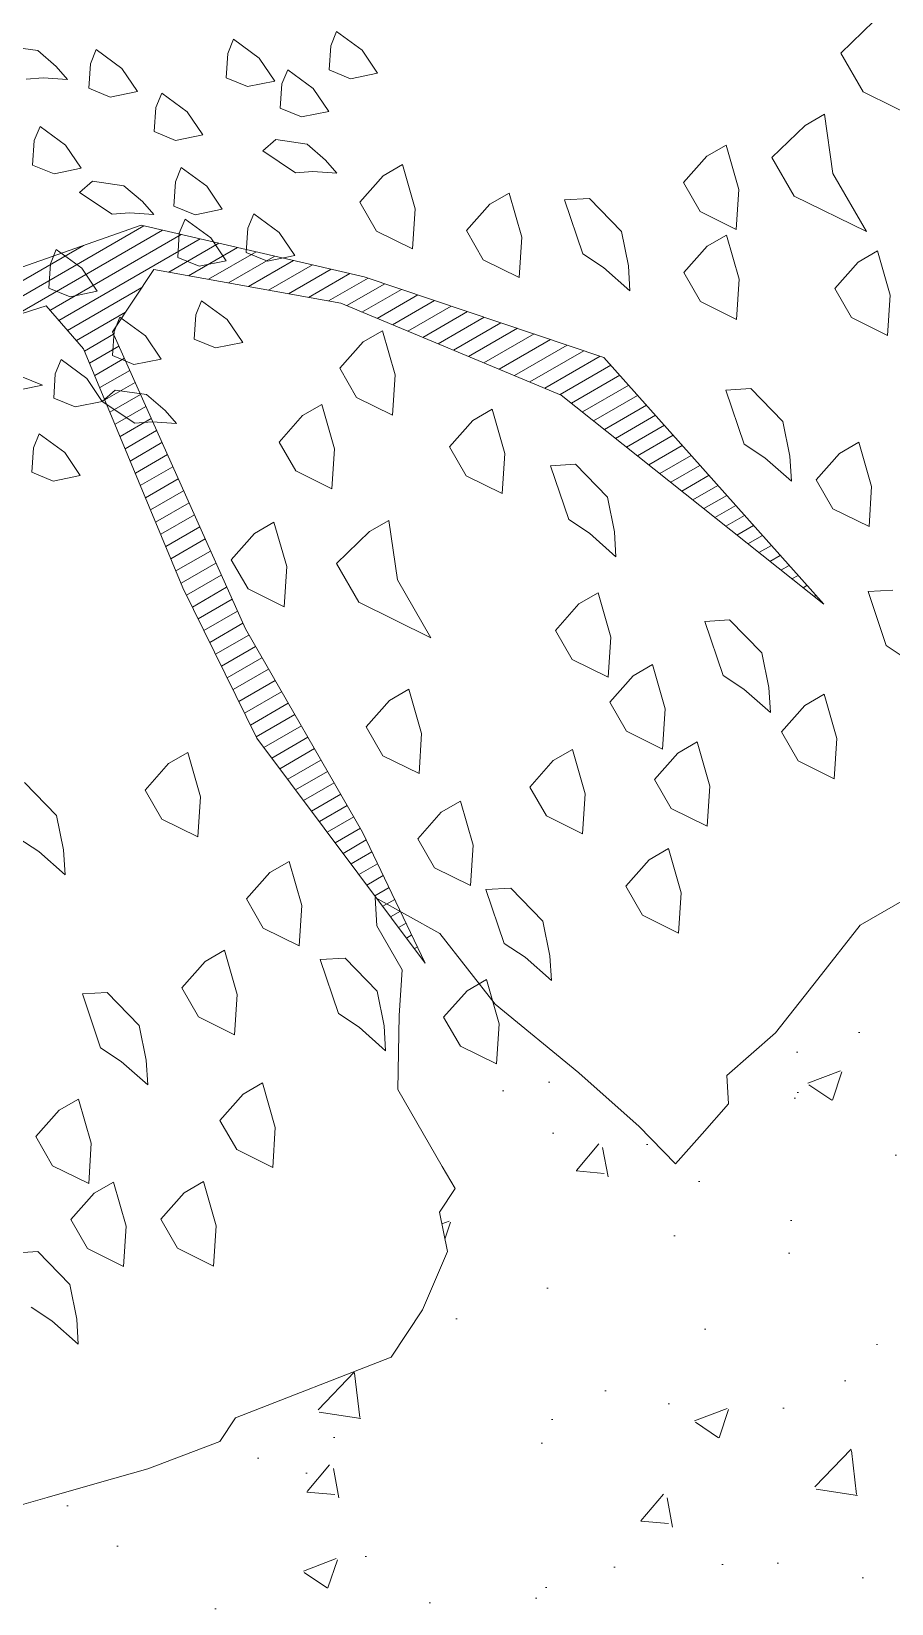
# Model space of a CAD drawing. Header units: metres. Extents: x 12093 to 20303, y 514 to 1412.
# Drawn here: x 19725.52 to 19726.459, y 699.719 to 701.434 of the extents above; entities that cross this region are included whole.
import ezdxf

# ---------------------------------------------------------------- set-up
doc = ezdxf.new("R2010")
doc.units = ezdxf.units.M
doc.layers.add('ARBOLES', color=52, linetype='Continuous', lineweight=13)
doc.layers.add('grass', color=64, linetype='Continuous', lineweight=13)
pattern_1 = [(50, (19136.99335, 73.14804), (0.36436934, -0.03187817), [0.0381, -0.4191]), (355, (19136.99335, 73.14804), (-0.07048565, 0.38211329), [0.03048, -0.33528]), (100.451, (19137.0237, 73.1454), (0.293885, 0.35023338), [0.03238, -0.35618]), (46.1842, (19136.99335, 73.24964), (0.54215808, -0.08408466), [0.05715, -0.62865]), (96.6356, (19137.03853, 73.24264), (0.47480847, 0.4948511), [0.04857, -0.53427]), (351.184, (19136.99335, 73.24964), (0.4748092, 0.49485024), [0.04572, -0.50292]), (21, (19137.04415, 73.22424), (0.30322976, -0.20453104), [0.0381, -0.4191]), (326, (19137.04415, 73.22424), (0.12360406, 0.36837593), [0.03048, -0.33528]), (71.4514, (19137.06942, 73.2072), (0.42683298, 0.16384572), [0.03238, -0.35618]), (37.5, (19136.99335, 73.14804), (0.006177207, 0.169110078), [0, -0.331216, 0, -0.34036, 0, -0.33655]), (7.5, (19136.99335, 73.14804), (0.133639325, 0.20036115), [0, -0.194056, 0, -0.323596, 0, -0.12827]), (327.5, (19136.88007, 73.14804), (0.27118119, -0.011457488), [0, -0.127, 0, -0.39624, 0, -0.52578]), (317.5, (19136.82927, 73.14804), (0.29625836, 0.05085298), [0, -0.1651, 0, -0.263144, 0, -0.37338])]

# ---------------------------------------------------------------- blocks, each defined once
blk = doc.blocks.new('ghgfghgh')
at = {"layer": 'ARBOLES', "lineweight": 20}
for p, q in [((20002.0027, 663.4114), (20002.1318, 663.486)), ((20002.0121, 663.445), (20002.13, 663.4864)), ((20002.0423, 663.4239), (20002.1447, 663.483)), ((20002.13, 663.4864), (20002.2834, 663.4509)), ((20001.9864, 663.4125), (20002.0903, 663.4725)), ((20002.0672, 663.4278), (20002.1576, 663.48)), ((20002.0733, 663.4209), (20002.1705, 663.4771)), ((20002.1489, 663.4541), (20002.1834, 663.4741)), ((20002.1626, 663.4517), (20002.1963, 663.4711)), ((20002.1764, 663.4492), (20002.2092, 663.4681)), ((20002.1901, 663.4467), (20002.222, 663.4651)), ((20002.2039, 663.4442), (20002.2349, 663.4621)), ((20002.2176, 663.4417), (20002.2478, 663.4592)), ((20002.1387, 663.456), (20002.1103, 663.413)), ((20002.2673, 663.4328), (20002.1387, 663.456)), ((20002.2314, 663.4392), (20002.2607, 663.4562)), ((20002.2451, 663.4368), (20002.2736, 663.4532)), ((20002.2589, 663.4343), (20002.2861, 663.45)), ((20002.2834, 663.4509), (20002.4484, 663.3955)), ((20002.0793, 663.414), (20002.1304, 663.4435)), ((20002.2714, 663.4311), (20002.2976, 663.4462)), ((20002.2819, 663.4267), (20002.309, 663.4423)), ((20002.2924, 663.4223), (20002.3204, 663.4385)), ((20002.0645, 663.4309), (20001.997, 663.4096)), ((20002.0903, 663.4015), (20002.0645, 663.4309)), ((20002.0854, 663.4071), (20002.1193, 663.4267)), ((20002.419, 663.3696), (20002.2673, 663.4328)), ((20002.3029, 663.418), (20002.3318, 663.4347)), ((20002.3134, 663.4136), (20002.3432, 663.4308)), ((20002.3239, 663.4092), (20002.3546, 663.427)), ((20002.3343, 663.4049), (20002.366, 663.4232)), ((20002.3448, 663.4005), (20002.3775, 663.4193)), ((20002.091, 663.3999), (20002.111, 663.4114)), ((20002.1103, 663.413), (20002.2017, 663.2087)), ((20002.3553, 663.3961), (20002.3889, 663.4155)), ((20002.3658, 663.3918), (20002.4003, 663.4117)), ((20002.3763, 663.3874), (20002.4117, 663.4078)), ((20002.1587, 663.237), (20002.0903, 663.4015)), ((20002.0945, 663.3915), (20002.1147, 663.4032)), ((20002.098, 663.3831), (20002.1184, 663.3949)), ((20002.3868, 663.383), (20002.4231, 663.404)), ((20002.3973, 663.3787), (20002.4345, 663.4001)), ((20002.4078, 663.3743), (20002.4459, 663.3963)), ((20002.4484, 663.3955), (20002.5997, 663.2257)), ((20002.1015, 663.3747), (20002.1221, 663.3866)), ((20002.4183, 663.3699), (20002.4532, 663.3901)), ((20002.105, 663.3663), (20002.1258, 663.3783)), ((20002.4261, 663.364), (20002.4594, 663.3832)), ((20002.4337, 663.358), (20002.4655, 663.3763)), ((20002.1085, 663.3579), (20002.1295, 663.37)), ((20002.112, 663.3495), (20002.1332, 663.3617)), ((20002.5997, 663.2257), (20002.419, 663.3696)), ((20002.4413, 663.3519), (20002.4716, 663.3694)), ((20002.4488, 663.3459), (20002.4777, 663.3626)), ((20002.1155, 663.341), (20002.1369, 663.3534)), ((20002.4564, 663.3398), (20002.4839, 663.3557)), ((20002.119, 663.3326), (20002.1406, 663.3452)), ((20002.464, 663.3338), (20002.49, 663.3488)), ((20002.4716, 663.3277), (20002.4961, 663.3419)), ((20002.1225, 663.3242), (20002.1443, 663.3369)), ((20002.4792, 663.3217), (20002.5023, 663.335)), ((20002.126, 663.3158), (20002.1481, 663.3286)), ((20002.1294, 663.3074), (20002.1518, 663.3203)), ((20002.4868, 663.3156), (20002.5084, 663.3281)), ((20002.4944, 663.3096), (20002.5145, 663.3212)), ((20002.1329, 663.299), (20002.1555, 663.312)), ((20002.5019, 663.3036), (20002.5207, 663.3144)), ((20002.1364, 663.2906), (20002.1592, 663.3037)), ((20002.5095, 663.2975), (20002.5268, 663.3075)), ((20002.5171, 663.2915), (20002.5329, 663.3006)), ((20002.1399, 663.2822), (20002.1629, 663.2954)), ((20002.1434, 663.2738), (20002.1666, 663.2872)), ((20002.5247, 663.2854), (20002.5391, 663.2937)), ((20002.5323, 663.2794), (20002.5452, 663.2868)), ((20002.1469, 663.2654), (20002.1703, 663.2789)), ((20002.5399, 663.2733), (20002.5513, 663.2799)), ((20002.1504, 663.257), (20002.174, 663.2706)), ((20002.5475, 663.2673), (20002.5575, 663.2731)), ((20002.555, 663.2612), (20002.5636, 663.2662)), ((20002.1539, 663.2486), (20002.1777, 663.2623)), ((20002.1574, 663.2402), (20002.1814, 663.254)), ((20002.5626, 663.2552), (20002.5697, 663.2593)), ((20002.1612, 663.2319), (20002.1851, 663.2457)), ((20002.5702, 663.2491), (20002.5759, 663.2524)), ((20002.5778, 663.2431), (20002.582, 663.2455)), ((20002.2096, 663.1335), (20002.1587, 663.237)), ((20002.1652, 663.2238), (20002.1888, 663.2374)), ((20002.5854, 663.2371), (20002.5881, 663.2386)), ((20002.1692, 663.2157), (20002.1925, 663.2292)), ((20002.593, 663.231), (20002.5943, 663.2317)), ((20002.1732, 663.2076), (20002.1962, 663.2209)), ((20002.1772, 663.1995), (20002.1999, 663.2126)), ((20002.1812, 663.1913), (20002.2041, 663.2045)), ((20002.2017, 663.2087), (20002.2823, 663.069)), ((20002.1852, 663.1832), (20002.2086, 663.1967)), ((20002.1892, 663.1751), (20002.2131, 663.1889)), ((20002.1932, 663.167), (20002.2176, 663.1811)), ((20002.1971, 663.1589), (20002.2221, 663.1733)), ((20002.2011, 663.1507), (20002.2266, 663.1654)), ((20002.2051, 663.1426), (20002.2311, 663.1576)), ((20002.2091, 663.1345), (20002.2357, 663.1498)), ((20002.2144, 663.1271), (20002.2402, 663.142)), ((20002.3255, 662.9788), (20002.2096, 663.1335)), ((20002.2198, 663.1198), (20002.2447, 663.1342)), ((20002.2253, 663.1126), (20002.2492, 663.1264)), ((20002.2308, 663.1053), (20002.2537, 663.1185)), ((20002.2362, 663.098), (20002.2582, 663.1107)), ((20002.2417, 663.0907), (20002.2627, 663.1029)), ((20002.2471, 663.0834), (20002.2673, 663.0951)), ((20002.2526, 663.0762), (20002.2718, 663.0873)), ((20002.258, 663.0689), (20002.2763, 663.0794)), ((20002.2635, 663.0616), (20002.2808, 663.0716)), ((20002.2689, 663.0543), (20002.2849, 663.0636)), ((20002.2823, 663.069), (20002.3255, 662.9788)), ((20002.2744, 663.0471), (20002.2888, 663.0554)), ((20002.2798, 663.0398), (20002.2927, 663.0472)), ((20002.2853, 663.0325), (20002.2966, 663.0391)), ((20002.2907, 663.0252), (20002.3006, 663.0309)), ((20002.2962, 663.018), (20002.3045, 663.0227)), ((20002.3016, 663.0107), (20002.3084, 663.0146)), ((20002.3071, 663.0034), (20002.3123, 663.0064)), ((20002.3125, 662.9961), (20002.3162, 662.9982)), ((20002.318, 662.9888), (20002.3201, 662.9901)), ((20002.3234, 662.9816), (20002.324, 662.9819))]:
    blk.add_line(p, q, dxfattribs=at)
at = {"layer": 'grass'}
for p, q in [((20002.6341, 663.6267), (20002.6113, 663.6047)), ((20002.1936, 663.6143), (20002.1896, 663.6045)), ((20002.2112, 663.6014), (20002.1936, 663.6143)), ((20002.2644, 663.6197), (20002.2604, 663.6099)), ((20002.282, 663.6068), (20002.2644, 663.6197)), ((20002.0372, 663.6096), (20002.0588, 663.6065)), ((20002.0588, 663.6065), (20002.0715, 663.5956)), ((20002.0991, 663.6072), (20002.0951, 663.5974)), ((20002.1167, 663.5942), (20002.0991, 663.6072)), ((20002.1896, 663.6045), (20002.1885, 663.5878)), ((20002.2219, 663.5856), (20002.2112, 663.6014)), ((20002.2604, 663.6099), (20002.2593, 663.5932)), ((20002.2927, 663.5909), (20002.282, 663.6068)), ((20002.6113, 663.6047), (20002.6267, 663.5781)), ((20002.0715, 663.5956), (20002.0793, 663.5867)), ((20002.0951, 663.5974), (20002.094, 663.5806)), ((20002.1274, 663.5784), (20002.1167, 663.5942)), ((20002.2308, 663.5934), (20002.2268, 663.5836)), ((20002.2484, 663.5805), (20002.2308, 663.5934)), ((20002.2593, 663.5932), (20002.274, 663.5872)), ((20002.274, 663.5872), (20002.2927, 663.5909)), ((20002.0626, 663.5878), (20002.0508, 663.5869)), ((20002.0793, 663.5867), (20002.0626, 663.5878)), ((20002.094, 663.5806), (20002.1087, 663.5746)), ((20002.1087, 663.5746), (20002.1274, 663.5784)), ((20002.1885, 663.5878), (20002.2032, 663.5818)), ((20002.2032, 663.5818), (20002.2219, 663.5856)), ((20002.2268, 663.5836), (20002.2257, 663.5669)), ((20002.2591, 663.5647), (20002.2484, 663.5805)), ((20002.6267, 663.5781), (20002.6763, 663.5536)), ((20002.1401, 663.5675), (20002.139, 663.5508)), ((20002.1441, 663.5773), (20002.1401, 663.5675)), ((20002.1617, 663.5644), (20002.1441, 663.5773)), ((20002.1724, 663.5486), (20002.1617, 663.5644)), ((20002.2257, 663.5669), (20002.2404, 663.5609)), ((20002.2404, 663.5609), (20002.2591, 663.5647)), ((20002.6001, 663.5628), (20002.5868, 663.5551)), ((20002.606, 663.5219), (20002.6001, 663.5628)), ((20002.0604, 663.5544), (20002.0564, 663.5446)), ((20002.078, 663.5414), (20002.0604, 663.5544)), ((20002.139, 663.5508), (20002.1537, 663.5448)), ((20002.1537, 663.5448), (20002.1724, 663.5486)), ((20002.5868, 663.5551), (20002.564, 663.5331)), ((20002.0564, 663.5446), (20002.0553, 663.5278)), ((20002.0887, 663.5256), (20002.078, 663.5414)), ((20002.2137, 663.5375), (20002.2226, 663.5453)), ((20002.2362, 663.5225), (20002.2137, 663.5375)), ((20002.2226, 663.5453), (20002.2442, 663.5422)), ((20002.2442, 663.5422), (20002.2569, 663.5312)), ((20002.5325, 663.5415), (20002.5192, 663.5339)), ((20002.5412, 663.5111), (20002.5325, 663.5415)), ((20002.0553, 663.5278), (20002.07, 663.5218)), ((20002.07, 663.5218), (20002.0887, 663.5256)), ((20002.1575, 663.5261), (20002.1535, 663.5163)), ((20002.1751, 663.5132), (20002.1575, 663.5261)), ((20002.2569, 663.5312), (20002.2647, 663.5223)), ((20002.3098, 663.5282), (20002.2965, 663.5205)), ((20002.3185, 663.4977), (20002.3098, 663.5282)), ((20002.5192, 663.5339), (20002.5031, 663.5157)), ((20002.564, 663.5331), (20002.5794, 663.5065)), ((20002.0876, 663.5089), (20002.0965, 663.5167)), ((20002.0965, 663.5167), (20002.1181, 663.5136)), ((20002.1181, 663.5136), (20002.1308, 663.5027)), ((20002.1535, 663.5163), (20002.1524, 663.4996)), ((20002.1858, 663.4974), (20002.1751, 663.5132)), ((20002.248, 663.5234), (20002.2362, 663.5225)), ((20002.2647, 663.5223), (20002.248, 663.5234)), ((20002.2965, 663.5205), (20002.2804, 663.5023)), ((20002.5031, 663.5157), (20002.5147, 663.4958)), ((20002.629, 663.482), (20002.606, 663.5219)), ((20002.1101, 663.494), (20002.0876, 663.5089)), ((20002.1308, 663.5027), (20002.1386, 663.4938)), ((20002.2804, 663.5023), (20002.2919, 663.4824)), ((20002.3832, 663.5085), (20002.3699, 663.5008)), ((20002.3919, 663.4781), (20002.3832, 663.5085)), ((20002.4213, 663.5039), (20002.4384, 663.5049)), ((20002.4338, 663.4668), (20002.4213, 663.5039)), ((20002.4384, 663.5049), (20002.4604, 663.4822)), ((20002.5395, 663.4835), (20002.5412, 663.5111)), ((20002.5794, 663.5065), (20002.629, 663.482)), ((20002.1219, 663.4949), (20002.1101, 663.494)), ((20002.1386, 663.4938), (20002.1219, 663.4949)), ((20002.1524, 663.4996), (20002.1671, 663.4936)), ((20002.1671, 663.4936), (20002.1858, 663.4974)), ((20002.2074, 663.4942), (20002.2034, 663.4844)), ((20002.225, 663.4813), (20002.2074, 663.4942)), ((20002.3167, 663.4701), (20002.3185, 663.4977)), ((20002.3699, 663.5008), (20002.3538, 663.4827)), ((20002.5147, 663.4958), (20002.5395, 663.4835)), ((20002.1562, 663.4809), (20002.1551, 663.4642)), ((20002.1602, 663.4907), (20002.1562, 663.4809)), ((20002.1778, 663.4778), (20002.1602, 663.4907)), ((20002.2034, 663.4844), (20002.2023, 663.4677)), ((20002.2357, 663.4655), (20002.225, 663.4813)), ((20002.2919, 663.4824), (20002.3167, 663.4701)), ((20002.3538, 663.4827), (20002.3653, 663.4627)), ((20002.4604, 663.4822), (20002.4653, 663.4584)), ((20002.1885, 663.4619), (20002.1778, 663.4778)), ((20002.3901, 663.4504), (20002.3919, 663.4781)), ((20002.5195, 663.472), (20002.5034, 663.4538)), ((20002.5328, 663.4796), (20002.5195, 663.472)), ((20002.5415, 663.4492), (20002.5328, 663.4796)), ((20002.0675, 663.4599), (20002.0664, 663.4432)), ((20002.0716, 663.4697), (20002.0675, 663.4599)), ((20002.0892, 663.4568), (20002.0716, 663.4697)), ((20002.1551, 663.4642), (20002.1698, 663.4582)), ((20002.1698, 663.4582), (20002.1885, 663.4619)), ((20002.2023, 663.4677), (20002.217, 663.4617)), ((20002.217, 663.4617), (20002.2357, 663.4655)), ((20002.3653, 663.4627), (20002.3901, 663.4504)), ((20002.4482, 663.4574), (20002.4338, 663.4668)), ((20002.6234, 663.461), (20002.6073, 663.4428)), ((20002.6367, 663.4687), (20002.6234, 663.461)), ((20002.6454, 663.4382), (20002.6367, 663.4687)), ((20002.0998, 663.441), (20002.0892, 663.4568)), ((20002.4663, 663.4413), (20002.4482, 663.4574)), ((20002.4653, 663.4584), (20002.4663, 663.4413)), ((20002.5034, 663.4538), (20002.5149, 663.4339)), ((20002.5397, 663.4216), (20002.5415, 663.4492)), ((20002.0664, 663.4432), (20002.0811, 663.4372)), ((20002.0811, 663.4372), (20002.0998, 663.441)), ((20002.6073, 663.4428), (20002.6188, 663.4229)), ((20002.6436, 663.4106), (20002.6454, 663.4382)), ((20002.1716, 663.4345), (20002.1676, 663.4247)), ((20002.1892, 663.4216), (20002.1716, 663.4345)), ((20002.5149, 663.4339), (20002.5397, 663.4216)), ((20002.1154, 663.4232), (20002.1114, 663.4134)), ((20002.133, 663.4103), (20002.1154, 663.4232)), ((20002.1676, 663.4247), (20002.1665, 663.408)), ((20002.1999, 663.4058), (20002.1892, 663.4216)), ((20002.6188, 663.4229), (20002.6436, 663.4106)), ((20002.1114, 663.4134), (20002.1103, 663.3967)), ((20002.1437, 663.3944), (20002.133, 663.4103)), ((20002.1665, 663.408), (20002.1812, 663.402)), ((20002.1812, 663.402), (20002.1999, 663.4058)), ((20002.2827, 663.4062), (20002.2666, 663.388)), ((20002.296, 663.4138), (20002.2827, 663.4062)), ((20002.3047, 663.3834), (20002.296, 663.4138)), ((20002.1103, 663.3967), (20002.125, 663.3906)), ((20002.125, 663.3906), (20002.1437, 663.3944)), ((20002.062, 663.3764), (20002.0326, 663.3884)), ((20002.0709, 663.3842), (20002.0698, 663.3675)), ((20002.0749, 663.394), (20002.0709, 663.3842)), ((20002.0925, 663.3811), (20002.0749, 663.394)), ((20002.2666, 663.388), (20002.2781, 663.368)), ((20002.3029, 663.3558), (20002.3047, 663.3834)), ((20002.0246, 663.3688), (20002.062, 663.3764)), ((20002.1032, 663.3652), (20002.0925, 663.3811)), ((20002.1032, 663.3652), (20002.1121, 663.373)), ((20002.1121, 663.373), (20002.1337, 663.3699)), ((20002.5323, 663.373), (20002.5495, 663.374)), ((20002.5449, 663.3359), (20002.5323, 663.373)), ((20002.5495, 663.374), (20002.5715, 663.3513)), ((20002.0698, 663.3675), (20002.0845, 663.3615)), ((20002.0845, 663.3615), (20002.1032, 663.3652)), ((20002.1257, 663.3503), (20002.1032, 663.3652)), ((20002.1337, 663.3699), (20002.1464, 663.359)), ((20002.2543, 663.3632), (20002.241, 663.3555)), ((20002.263, 663.3327), (20002.2543, 663.3632)), ((20002.2781, 663.368), (20002.3029, 663.3558)), ((20002.1375, 663.3512), (20002.1257, 663.3503)), ((20002.1542, 663.3501), (20002.1375, 663.3512)), ((20002.1464, 663.359), (20002.1542, 663.3501)), ((20002.241, 663.3555), (20002.2249, 663.3373)), ((20002.3582, 663.3522), (20002.3421, 663.334)), ((20002.3715, 663.3599), (20002.3582, 663.3522)), ((20002.3802, 663.3295), (20002.3715, 663.3599)), ((20002.5715, 663.3513), (20002.5763, 663.3275)), ((20002.0598, 663.343), (20002.0558, 663.3332)), ((20002.0774, 663.33), (20002.0598, 663.343)), ((20002.0558, 663.3332), (20002.0547, 663.3165)), ((20002.0881, 663.3142), (20002.0774, 663.33)), ((20002.2249, 663.3373), (20002.2364, 663.3174)), ((20002.2612, 663.3051), (20002.263, 663.3327)), ((20002.3421, 663.334), (20002.3536, 663.3141)), ((20002.3784, 663.3018), (20002.3802, 663.3295)), ((20002.5592, 663.3264), (20002.5449, 663.3359)), ((20002.6106, 663.3295), (20002.5945, 663.3114)), ((20002.6239, 663.3372), (20002.6106, 663.3295)), ((20002.6326, 663.3068), (20002.6239, 663.3372)), ((20002.4116, 663.321), (20002.4288, 663.3221)), ((20002.4242, 663.2839), (20002.4116, 663.321)), ((20002.4288, 663.3221), (20002.4508, 663.2993)), ((20002.5774, 663.3103), (20002.5592, 663.3264)), ((20002.5763, 663.3275), (20002.5774, 663.3103)), ((20002.0547, 663.3165), (20002.0694, 663.3104)), ((20002.0694, 663.3104), (20002.0881, 663.3142)), ((20002.2364, 663.3174), (20002.2612, 663.3051)), ((20002.3536, 663.3141), (20002.3784, 663.3018)), ((20002.5945, 663.3114), (20002.606, 663.2914)), ((20002.4508, 663.2993), (20002.4556, 663.2755)), ((20002.6308, 663.2791), (20002.6326, 663.3068)), ((20002.606, 663.2914), (20002.6308, 663.2791)), ((20002.2213, 663.2821), (20002.208, 663.2744)), ((20002.2301, 663.2517), (20002.2213, 663.2821)), ((20002.2871, 663.2757), (20002.2643, 663.2537)), ((20002.3004, 663.2834), (20002.2871, 663.2757)), ((20002.3063, 663.2425), (20002.3004, 663.2834)), ((20002.4385, 663.2745), (20002.4242, 663.2839)), ((20002.4556, 663.2755), (20002.4567, 663.2584)), ((20002.208, 663.2744), (20002.1919, 663.2562)), ((20002.4567, 663.2584), (20002.4385, 663.2745)), ((20002.1919, 663.2562), (20002.2035, 663.2363)), ((20002.2643, 663.2537), (20002.2797, 663.2271)), ((20002.2283, 663.224), (20002.2301, 663.2517)), ((20002.2035, 663.2363), (20002.2283, 663.224)), ((20002.3293, 663.2026), (20002.3063, 663.2425)), ((20002.4444, 663.2336), (20002.4311, 663.2259)), ((20002.4531, 663.2031), (20002.4444, 663.2336)), ((20002.6301, 663.2344), (20002.6472, 663.2354)), ((20002.6426, 663.1973), (20002.6301, 663.2344)), ((20002.2797, 663.2271), (20002.3293, 663.2026)), ((20002.4311, 663.2259), (20002.415, 663.2077)), ((20002.5178, 663.2139), (20002.5349, 663.2149)), ((20002.5304, 663.1768), (20002.5178, 663.2139)), ((20002.5349, 663.2149), (20002.557, 663.1922)), ((20002.415, 663.2077), (20002.4265, 663.1878)), ((20002.4513, 663.1755), (20002.4531, 663.2031)), ((20002.557, 663.1922), (20002.5618, 663.1684)), ((20002.657, 663.1878), (20002.6426, 663.1973)), ((20002.4265, 663.1878), (20002.4513, 663.1755)), ((20002.4818, 663.1842), (20002.4685, 663.1765)), ((20002.4905, 663.1538), (20002.4818, 663.1842)), ((20002.3142, 663.1673), (20002.3009, 663.1596)), ((20002.3229, 663.1368), (20002.3142, 663.1673)), ((20002.4685, 663.1765), (20002.4524, 663.1584)), ((20002.5447, 663.1673), (20002.5304, 663.1768)), ((20002.5629, 663.1512), (20002.5447, 663.1673)), ((20002.5618, 663.1684), (20002.5629, 663.1512)), ((20002.3009, 663.1596), (20002.2848, 663.1414)), ((20002.4524, 663.1584), (20002.4639, 663.1384)), ((20002.5999, 663.1638), (20002.5866, 663.1561)), ((20002.6086, 663.1333), (20002.5999, 663.1638)), ((20002.4887, 663.1261), (20002.4905, 663.1538)), ((20002.5866, 663.1561), (20002.5705, 663.1379)), ((20002.2848, 663.1414), (20002.2963, 663.1215)), ((20002.3212, 663.1092), (20002.3229, 663.1368)), ((20002.4639, 663.1384), (20002.4887, 663.1261)), ((20002.5705, 663.1379), (20002.582, 663.118)), ((20002.4268, 663.1259), (20002.4135, 663.1182)), ((20002.4355, 663.0954), (20002.4268, 663.1259)), ((20002.5125, 663.131), (20002.4992, 663.1233)), ((20002.5212, 663.1006), (20002.5125, 663.131)), ((20002.6069, 663.1057), (20002.6086, 663.1333)), ((20002.1488, 663.1161), (20002.1327, 663.0979)), ((20002.1621, 663.1237), (20002.1488, 663.1161)), ((20002.1708, 663.0933), (20002.1621, 663.1237)), ((20002.2963, 663.1215), (20002.3212, 663.1092)), ((20002.4135, 663.1182), (20002.3974, 663.1)), ((20002.4992, 663.1233), (20002.4831, 663.1052)), ((20002.582, 663.118), (20002.6069, 663.1057)), ((20002.0498, 663.1032), (20002.0718, 663.0805)), ((20002.4831, 663.1052), (20002.4946, 663.0852)), ((20002.1327, 663.0979), (20002.1442, 663.0779)), ((20002.169, 663.0657), (20002.1708, 663.0933)), ((20002.3974, 663.1), (20002.4089, 663.0801)), ((20002.4337, 663.0678), (20002.4355, 663.0954)), ((20002.5194, 663.073), (20002.5212, 663.1006)), ((20002.3365, 663.0826), (20002.3204, 663.0644)), ((20002.3498, 663.0903), (20002.3365, 663.0826)), ((20002.3585, 663.0599), (20002.3498, 663.0903)), ((20002.4946, 663.0852), (20002.5194, 663.073)), ((20002.0718, 663.0805), (20002.0766, 663.0567)), ((20002.1442, 663.0779), (20002.169, 663.0657)), ((20002.4089, 663.0801), (20002.4337, 663.0678)), ((20002.0595, 663.0557), (20002.0452, 663.0651)), ((20002.3204, 663.0644), (20002.3319, 663.0445)), ((20002.3567, 663.0322), (20002.3585, 663.0599)), ((20002.0777, 663.0396), (20002.0595, 663.0557)), ((20002.0766, 663.0567), (20002.0777, 663.0396)), ((20002.2319, 663.0488), (20002.2186, 663.0411)), ((20002.2406, 663.0184), (20002.2319, 663.0488)), ((20002.4795, 663.0499), (20002.4634, 663.0318)), ((20002.4928, 663.0576), (20002.4795, 663.0499)), ((20002.5015, 663.0272), (20002.4928, 663.0576)), ((20002.2186, 663.0411), (20002.2025, 663.023)), ((20002.3319, 663.0445), (20002.3567, 663.0322)), ((20002.3672, 663.0294), (20002.3844, 663.0304)), ((20002.3798, 662.9923), (20002.3672, 663.0294)), ((20002.3844, 663.0304), (20002.4064, 663.0077)), ((20002.4634, 663.0318), (20002.4749, 663.0118)), ((20002.4997, 662.9995), (20002.5015, 663.0272)), ((20002.2025, 663.023), (20002.214, 663.003)), ((20002.2388, 662.9908), (20002.2406, 663.0184)), ((20002.2909, 663.024), (20002.2921, 663.0045)), ((20002.3354, 662.9993), (20002.2909, 663.024)), ((20002.6549, 663.0224), (20002.6247, 663.0049)), ((20002.4064, 663.0077), (20002.4112, 662.9839)), ((20002.4749, 663.0118), (20002.4997, 662.9995)), ((20002.6247, 663.0049), (20002.5956, 662.9679)), ((20002.214, 663.003), (20002.2388, 662.9908)), ((20002.2921, 663.0045), (20002.3095, 662.9742)), ((20002.3736, 662.9507), (20002.3354, 662.9993)), ((20002.1874, 662.9877), (20002.1741, 662.98)), ((20002.1961, 662.9572), (20002.1874, 662.9877)), ((20002.3941, 662.9829), (20002.3798, 662.9923)), ((20002.4112, 662.9839), (20002.4123, 662.9668)), ((20002.1741, 662.98), (20002.158, 662.9618)), ((20002.2532, 662.9813), (20002.2703, 662.9823)), ((20002.2657, 662.9442), (20002.2532, 662.9813)), ((20002.2703, 662.9823), (20002.2923, 662.9596)), ((20002.3095, 662.9742), (20002.3075, 662.9428)), ((20002.4123, 662.9668), (20002.3941, 662.9829)), ((20002.158, 662.9618), (20002.1695, 662.9419)), ((20002.3675, 662.9675), (20002.3542, 662.9598)), ((20002.3762, 662.9371), (20002.3675, 662.9675)), ((20002.5956, 662.9679), (20002.5665, 662.931)), ((20002.0895, 662.9577), (20002.1066, 662.9587)), ((20002.102, 662.9206), (20002.0895, 662.9577)), ((20002.1066, 662.9587), (20002.1286, 662.936)), ((20002.1943, 662.9296), (20002.1961, 662.9572)), ((20002.2923, 662.9596), (20002.2972, 662.9358)), ((20002.3542, 662.9598), (20002.3381, 662.9417)), ((20002.1695, 662.9419), (20002.1943, 662.9296)), ((20002.28, 662.9348), (20002.2657, 662.9442)), ((20002.3075, 662.9428), (20002.3066, 662.8919)), ((20002.3381, 662.9417), (20002.3496, 662.9217)), ((20002.4312, 662.9033), (20002.3736, 662.9507)), ((20002.1286, 662.936), (20002.1335, 662.9122)), ((20002.2982, 662.9186), (20002.28, 662.9348)), ((20002.2972, 662.9358), (20002.2982, 662.9186)), ((20002.3744, 662.9095), (20002.3762, 662.9371)), ((20002.5665, 662.931), (20002.533, 662.9015)), ((20002.1163, 662.9112), (20002.102, 662.9206)), ((20002.3496, 662.9217), (20002.3744, 662.9095)), ((20002.1345, 662.8951), (20002.1163, 662.9112)), ((20002.1335, 662.9122), (20002.1345, 662.8951)), ((20002.4519, 662.8849), (20002.4312, 662.9033)), ((20002.533, 662.9015), (20002.5342, 662.8821)), ((20002.2002, 662.8887), (20002.1841, 662.8705)), ((20002.2135, 662.8964), (20002.2002, 662.8887)), ((20002.2222, 662.8659), (20002.2135, 662.8964)), ((20002.3066, 662.8919), (20002.3241, 662.8616)), ((20002.0736, 662.8777), (20002.0575, 662.8595)), ((20002.0869, 662.8853), (20002.0736, 662.8777)), ((20002.0956, 662.8549), (20002.0869, 662.8853)), ((20002.4725, 662.8666), (20002.4519, 662.8849)), ((20002.5342, 662.8821), (20002.5159, 662.8614)), ((20002.1841, 662.8705), (20002.1957, 662.8506)), ((20002.2205, 662.8383), (20002.2222, 662.8659)), ((20002.4976, 662.8407), (20002.4725, 662.8666)), ((20002.0575, 662.8595), (20002.069, 662.8395)), ((20002.0939, 662.8273), (20002.0956, 662.8549)), ((20002.3241, 662.8616), (20002.3372, 662.8389)), ((20002.5159, 662.8614), (20002.4976, 662.8407)), ((20002.1957, 662.8506), (20002.2205, 662.8383)), ((20002.069, 662.8395), (20002.0939, 662.8273)), ((20002.3372, 662.8389), (20002.346, 662.8238)), ((20002.111, 662.8283), (20002.0977, 662.8206)), ((20002.1197, 662.7979), (20002.111, 662.8283)), ((20002.1729, 662.8286), (20002.1596, 662.8209)), ((20002.1816, 662.7981), (20002.1729, 662.8286)), ((20002.346, 662.8238), (20002.3352, 662.8075)), ((20002.0977, 662.8206), (20002.0816, 662.8025)), ((20002.1596, 662.8209), (20002.1435, 662.8027)), ((20002.0816, 662.8025), (20002.0931, 662.7825)), ((20002.1435, 662.8027), (20002.155, 662.7828)), ((20002.3352, 662.8075), (20002.3407, 662.7804)), ((20002.1179, 662.7702), (20002.1197, 662.7979)), ((20002.1798, 662.7705), (20002.1816, 662.7981)), ((20002.0417, 662.7794), (20002.0588, 662.7805)), ((20002.0588, 662.7805), (20002.0808, 662.7577)), ((20002.0931, 662.7825), (20002.1179, 662.7702)), ((20002.155, 662.7828), (20002.1798, 662.7705)), ((20002.3407, 662.7804), (20002.3236, 662.7403)), ((20002.0808, 662.7577), (20002.0857, 662.7339)), ((20002.0686, 662.7329), (20002.0542, 662.7423)), ((20002.3236, 662.7403), (20002.3021, 662.7077)), ((20002.0867, 662.7168), (20002.0686, 662.7329)), ((20002.0857, 662.7339), (20002.0867, 662.7168)), ((20002.3021, 662.7077), (20002.195, 662.666)), ((20002.195, 662.666), (20002.1842, 662.6497)), ((20002.1842, 662.6497), (20002.1345, 662.6311)), ((20002.1345, 662.6311), (20002.0998, 662.6212)), ((20002.0998, 662.6212), (20002.0652, 662.6113)), ((20002.0652, 662.6113), (20002.0306, 662.6014))]:
    blk.add_line(p, q, dxfattribs=at)

msp = doc.modelspace()

# ---------------------------------------------------------------- hatches: boundary and pattern name
at = {"layer": 'grass'}
h = msp.add_hatch(dxfattribs=at)
h.set_pattern_fill('AR-CONC', color=256, scale=0.002, style=0)
h.set_pattern_definition(pattern_1)
h.paths.add_polyline_path([(19727.6015, 701.1403), (19726.9064, 701.2932), (19726.8989, 701.2442), (19726.9059, 701.2322), (19726.8597, 701.1736), (19726.784, 701.1939), (19726.7632, 701.2298), (19726.7046, 701.276), (19726.6598, 701.2981), (19726.6038, 701.3236), (19726.5837, 701.2577), (19726.6257, 701.2464), (19726.6673, 701.1744), (19726.7038, 701.0835), (19726.6987, 701.0646), (19726.6936, 701.0457), (19726.732, 700.9238), (19726.7546, 700.8569), (19726.7002, 700.7295), (19726.6042, 700.6741), (19726.565, 700.6035), (19726.5239, 700.5638), (19726.5138, 700.5259), (19726.4727, 700.4862), (19726.4247, 700.4585), (19726.3786, 700.3999), (19726.3325, 700.3412), (19726.294, 700.3074), (19726.2853, 700.2789), (19727.4244, 700.0866)])
h = msp.add_hatch(dxfattribs=at)
h.set_pattern_fill('AR-CONC', color=256, scale=0.002, style=0)
h.set_pattern_definition(pattern_1)
h.paths.add_polyline_path([(19726.2803, 700.2627), (19726.2522, 700.2309), (19726.2231, 700.1981), (19726.1834, 700.2392), (19726.1506, 700.2683), (19726.1179, 700.2973), (19726.1029, 700.3097), (19726.0288, 700.3222), (19726.0278, 700.3072), (19725.9885, 700.3266), (19725.987, 700.3292), (19725.9214, 700.3403), (19725.9203, 700.2793), (19725.948, 700.2313), (19725.9688, 700.1953), (19725.9827, 700.1713), (19725.9656, 700.1454), (19725.9744, 700.1025), (19725.9472, 700.0388), (19725.913, 699.9871), (19725.7432, 699.921), (19725.7261, 699.8952), (19725.6472, 699.8656), (19725.5923, 699.8499), (19725.5374, 699.8342), (19725.4825, 699.8185), (19725.4276, 699.8028), (19725.4086, 699.8079), (19725.4021, 699.8146), (19725.2813, 699.3411), (19725.9542, 699.193)])
h = msp.add_hatch(dxfattribs=at)
h.set_pattern_fill('AR-CONC', color=256, scale=0.002, style=0)
h.set_pattern_definition(pattern_1)
h.paths.add_polyline_path([(19727.4244, 700.0866), (19726.2853, 700.2789), (19726.2812, 700.2653), (19726.2813, 700.2637), (19726.2803, 700.2627), (19725.9542, 699.193), (19727.2271, 698.9129)])

# ---------------------------------------------------------------- block references
at = {"layer": 'grass', "xscale": 1.586003757394792, "yscale": 1.586003757394792, "zscale": 1.586003757394792}
msp.add_blockref('ghgfghgh', (-11997.8132, -351.0697), dxfattribs=at)

doc.saveas('drawing.dxf')
